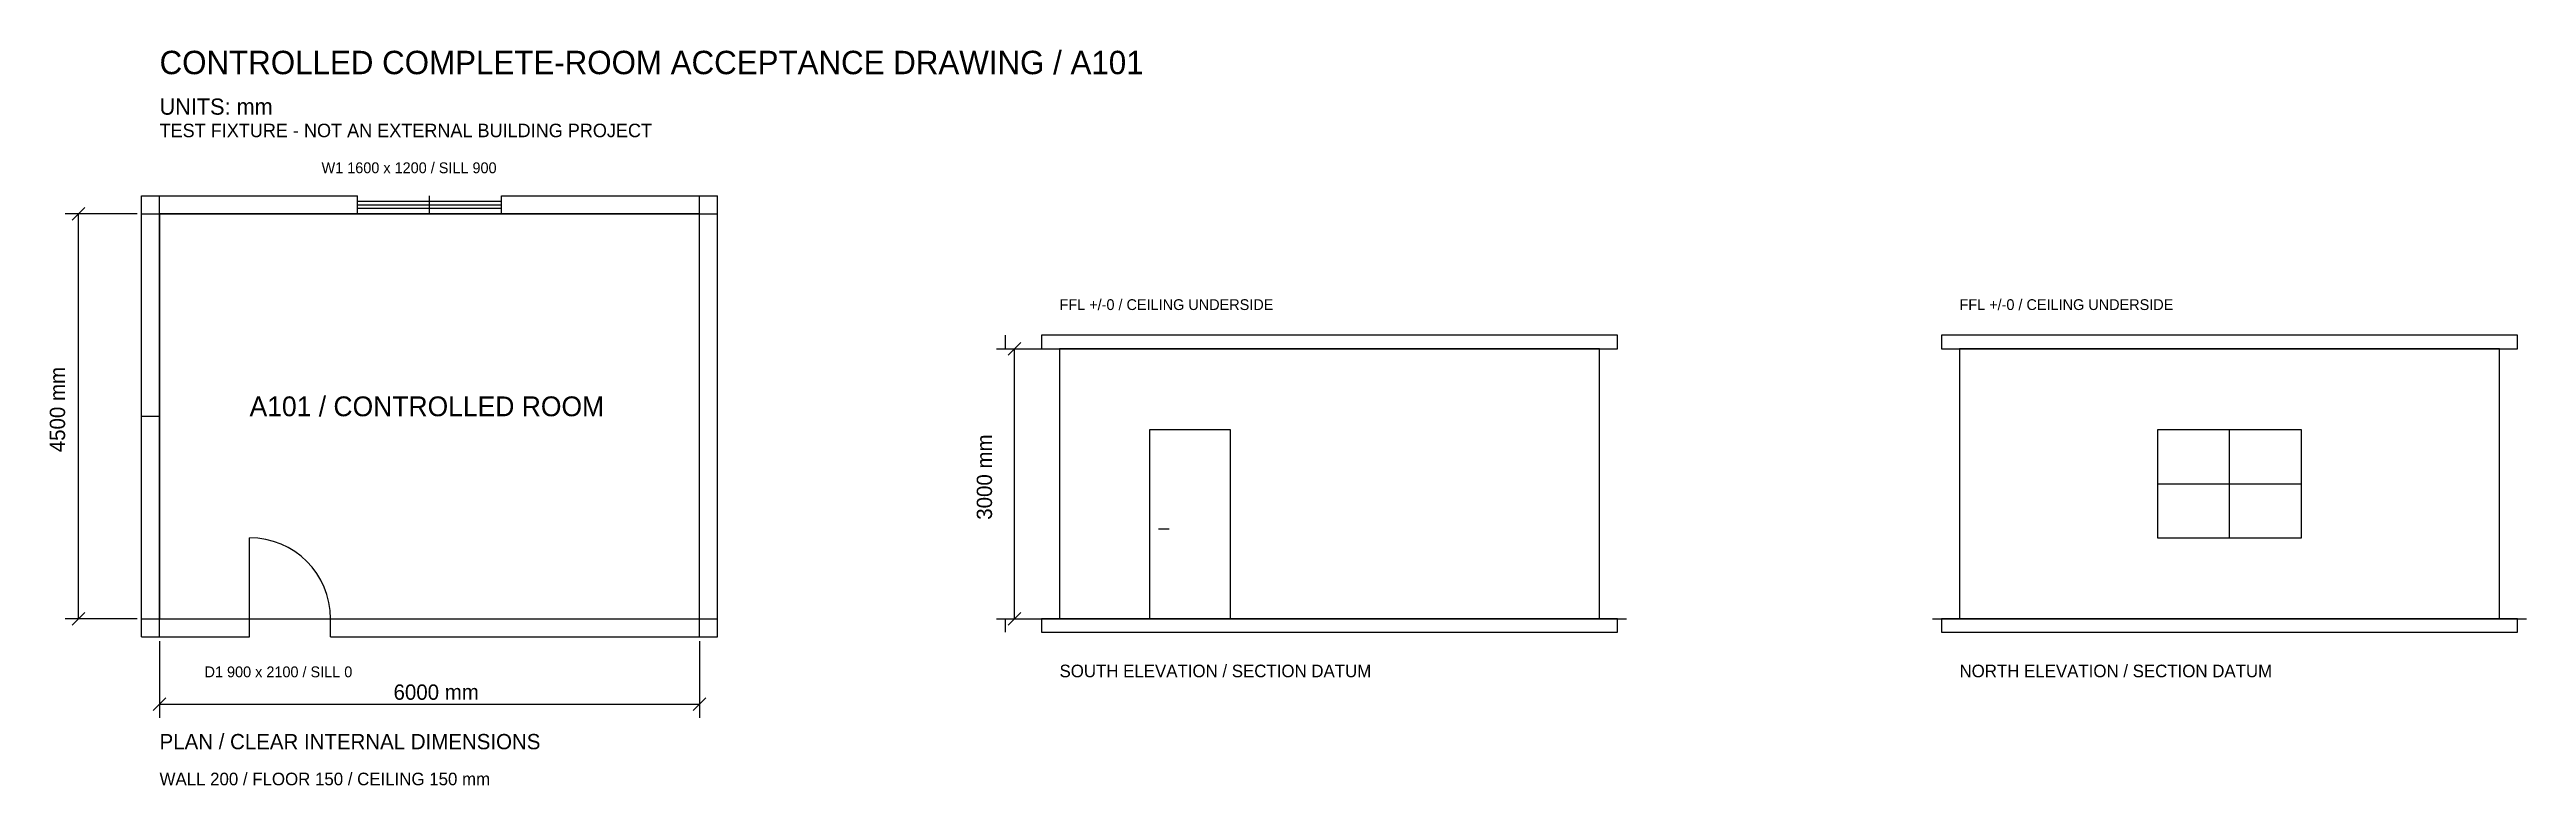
# Model space of a CAD drawing. Header units: millimetres. Extents: x -1223 to 26300, y -1852 to 6324.
import ezdxf

# ---------------------------------------------------------------- set-up
doc = ezdxf.new("R2010")
doc.units = ezdxf.units.MM
for name, color, linetype in [('CEILING_THICKNESS', 7, 'Continuous'), ('CONSTRUCTION_LABEL', 7, 'Continuous'), ('DIM_HEIGHT', 7, 'Continuous'), ('DIM_LENGTH', 7, 'Continuous'), ('DIM_LINES', 7, 'Continuous'), ('DIM_WIDTH', 7, 'Continuous'), ('DOOR_DETAIL', 7, 'Continuous'), ('DOOR_ELEV', 7, 'Continuous'), ('DOOR_PLAN', 7, 'Continuous'), ('DRAWING_UNITS', 7, 'Continuous'), ('ELEVATION_OUTLINE', 7, 'Continuous'), ('FLOOR_DATUM', 7, 'Continuous'), ('FLOOR_THICKNESS', 7, 'Continuous'), ('LEVEL_LABEL', 7, 'Continuous'), ('OPENING_LABEL', 7, 'Continuous'), ('ROOM_CLEAR', 7, 'Continuous'), ('ROOM_HEIGHT', 7, 'Continuous'), ('ROOM_LABEL', 7, 'Continuous'), ('SHEET_NOTE', 7, 'Continuous'), ('SHEET_TITLE', 7, 'Continuous'), ('SLAB_OUTLINE', 7, 'Continuous'), ('VIEW_LABEL', 7, 'Continuous'), ('WALL_OUTLINE', 7, 'Continuous'), ('WALL_THICKNESS', 7, 'Continuous'), ('WINDOW_DETAIL', 7, 'Continuous'), ('WINDOW_ELEV', 7, 'Continuous'), ('WINDOW_PLAN', 7, 'Continuous')]:
    doc.layers.add(name, color=color, linetype=linetype)

msp = doc.modelspace()

# ---------------------------------------------------------------- linework, layer by layer
at = {"layer": 'CEILING_THICKNESS'}
msp.add_line((9400, 3000), (9400, 3150), dxfattribs=at)
at = {"layer": 'DIM_LINES'}
for p, q in [((-250, 4500), (-1050, 4500)), ((-970, 4430), (-830, 4570)), ((-900, 0), (-900, 4500)), ((9430, 2930), (9570, 3070)), ((9300, 3000), (9900, 3000)), ((-250, 0), (-1050, 0)), ((-970, -70), (-830, 70)), ((9300, 0), (9900, 0)), ((9430, -70), (9570, 70)), ((0, -250), (0, -1100)), ((6000, -250), (6000, -1100)), ((-70, -1020), (70, -880)), ((0, -950), (6000, -950)), ((5930, -1020), (6070, -880))]:
    msp.add_line(p, q, dxfattribs=at)
at = {"layer": 'DOOR_DETAIL'}
for p, q in [((1000, 0), (1000, 900)), ((11100, 1000), (11220, 1000))]:
    msp.add_line(p, q, dxfattribs=at)
msp.add_arc((1000, 0), 900, 0, 90, dxfattribs=at)
at = {"layer": 'DOOR_ELEV'}
msp.add_lwpolyline([(11000, 0), (11900, 0), (11900, 2100), (11000, 2100)], close=True, dxfattribs=at)
at = {"layer": 'DOOR_PLAN'}
msp.add_line((1000, 0), (1900, 0), dxfattribs=at)
at = {"layer": 'ELEVATION_OUTLINE'}
for points in [[(10000, 0), (16000, 0), (16000, 3000), (10000, 3000)], [(20000, 0), (26000, 0), (26000, 3000), (20000, 3000)]]:
    msp.add_lwpolyline(points, close=True, dxfattribs=at)
at = {"layer": 'FLOOR_DATUM'}
for p, q in [((9700, 0), (16300, 0)), ((19700, 0), (26300, 0))]:
    msp.add_line(p, q, dxfattribs=at)
at = {"layer": 'FLOOR_THICKNESS'}
msp.add_line((9400, -150), (9400, 0), dxfattribs=at)
at = {"layer": 'ROOM_CLEAR'}
msp.add_lwpolyline([(0, 0), (6000, 0), (6000, 4500), (0, 4500)], close=True, dxfattribs=at)
at = {"layer": 'ROOM_HEIGHT'}
msp.add_line((9500, 0), (9500, 3000), dxfattribs=at)
at = {"layer": 'SLAB_OUTLINE'}
for points in [[(9800, 3000), (16200, 3000), (16200, 3150), (9800, 3150)], [(19800, 3000), (26200, 3000), (26200, 3150), (19800, 3150)], [(9800, -150), (16200, -150), (16200, 0), (9800, 0)], [(19800, -150), (26200, -150), (26200, 0), (19800, 0)]]:
    msp.add_lwpolyline(points, close=True, dxfattribs=at)
at = {"layer": 'WALL_OUTLINE'}
for p, q in [((-200, 4700), (2200, 4700)), ((-200, -200), (-200, 4700)), ((0, -200), (0, 4700)), ((2200, 4500), (2200, 4700)), ((3800, 4700), (6200, 4700)), ((3800, 4500), (3800, 4700)), ((6000, -200), (6000, 4700)), ((6200, -200), (6200, 4700)), ((-200, 4500), (2200, 4500)), ((3800, 4500), (6200, 4500)), ((-200, 0), (1000, 0)), ((1000, -200), (1000, 0)), ((1900, 0), (6200, 0)), ((1900, -200), (1900, 0)), ((-200, -200), (1000, -200)), ((1900, -200), (6200, -200))]:
    msp.add_line(p, q, dxfattribs=at)
at = {"layer": 'WALL_THICKNESS'}
msp.add_line((-200, 2250), (0, 2250), dxfattribs=at)
at = {"layer": 'WINDOW_DETAIL'}
for p, q in [((3000, 4500), (3000, 4700)), ((2200, 4640), (3800, 4640)), ((2200, 4600), (3800, 4600)), ((2200, 4560), (3800, 4560)), ((23000, 900), (23000, 2100)), ((22200, 1500), (23800, 1500))]:
    msp.add_line(p, q, dxfattribs=at)
at = {"layer": 'WINDOW_ELEV'}
msp.add_lwpolyline([(22200, 900), (23800, 900), (23800, 2100), (22200, 2100)], close=True, dxfattribs=at)
at = {"layer": 'WINDOW_PLAN'}
msp.add_line((2200, 4500), (3800, 4500), dxfattribs=at)

# ---------------------------------------------------------------- texts
at = {"layer": 'CONSTRUCTION_LABEL'}
msp.add_text('WALL 200 / FLOOR 150 / CEILING 150 mm', height=140, dxfattribs=at).set_placement((0, -1850))
at = {"layer": 'DIM_HEIGHT'}
msp.add_text('3000 mm', height=170, rotation=90, dxfattribs=at).set_placement((9250, 1100))
at = {"layer": 'DIM_LENGTH'}
msp.add_text('6000 mm', height=170, dxfattribs=at).set_placement((2600, -900))
at = {"layer": 'DIM_WIDTH'}
msp.add_text('4500 mm', height=170, rotation=90, dxfattribs=at).set_placement((-1050, 1850))
at = {"layer": 'DRAWING_UNITS'}
msp.add_text('UNITS: mm', height=180, dxfattribs=at).set_placement((0, 5600))
at = {"layer": 'LEVEL_LABEL'}
for p in [(10000, 3430), (20000, 3430)]:
    msp.add_text('FFL +/-0 / CEILING UNDERSIDE', height=120, dxfattribs=at).set_placement(p)
at = {"layer": 'OPENING_LABEL'}
for s, p in [('W1 1600 x 1200 / SILL 900', (1800, 4950)), ('D1 900 x 2100 / SILL 0', (500, -650))]:
    msp.add_text(s, height=120, dxfattribs=at).set_placement(p)
at = {"layer": 'ROOM_LABEL'}
msp.add_text('A101 / CONTROLLED ROOM', height=220, dxfattribs=at).set_placement((1000, 2250))
at = {"layer": 'SHEET_NOTE'}
msp.add_text('TEST FIXTURE - NOT AN EXTERNAL BUILDING PROJECT', height=150, dxfattribs=at).set_placement((0, 5350))
at = {"layer": 'SHEET_TITLE'}
msp.add_text('CONTROLLED COMPLETE-ROOM ACCEPTANCE DRAWING / A101', height=260, dxfattribs=at).set_placement((0, 6050))
at = {"layer": 'VIEW_LABEL'}
for s, height, p in [('SOUTH ELEVATION / SECTION DATUM', 140, (10000, -650)), ('NORTH ELEVATION / SECTION DATUM', 140, (20000, -650)), ('PLAN / CLEAR INTERNAL DIMENSIONS', 170, (0, -1450))]:
    msp.add_text(s, height=height, dxfattribs=at).set_placement(p)

doc.saveas('drawing.dxf')
